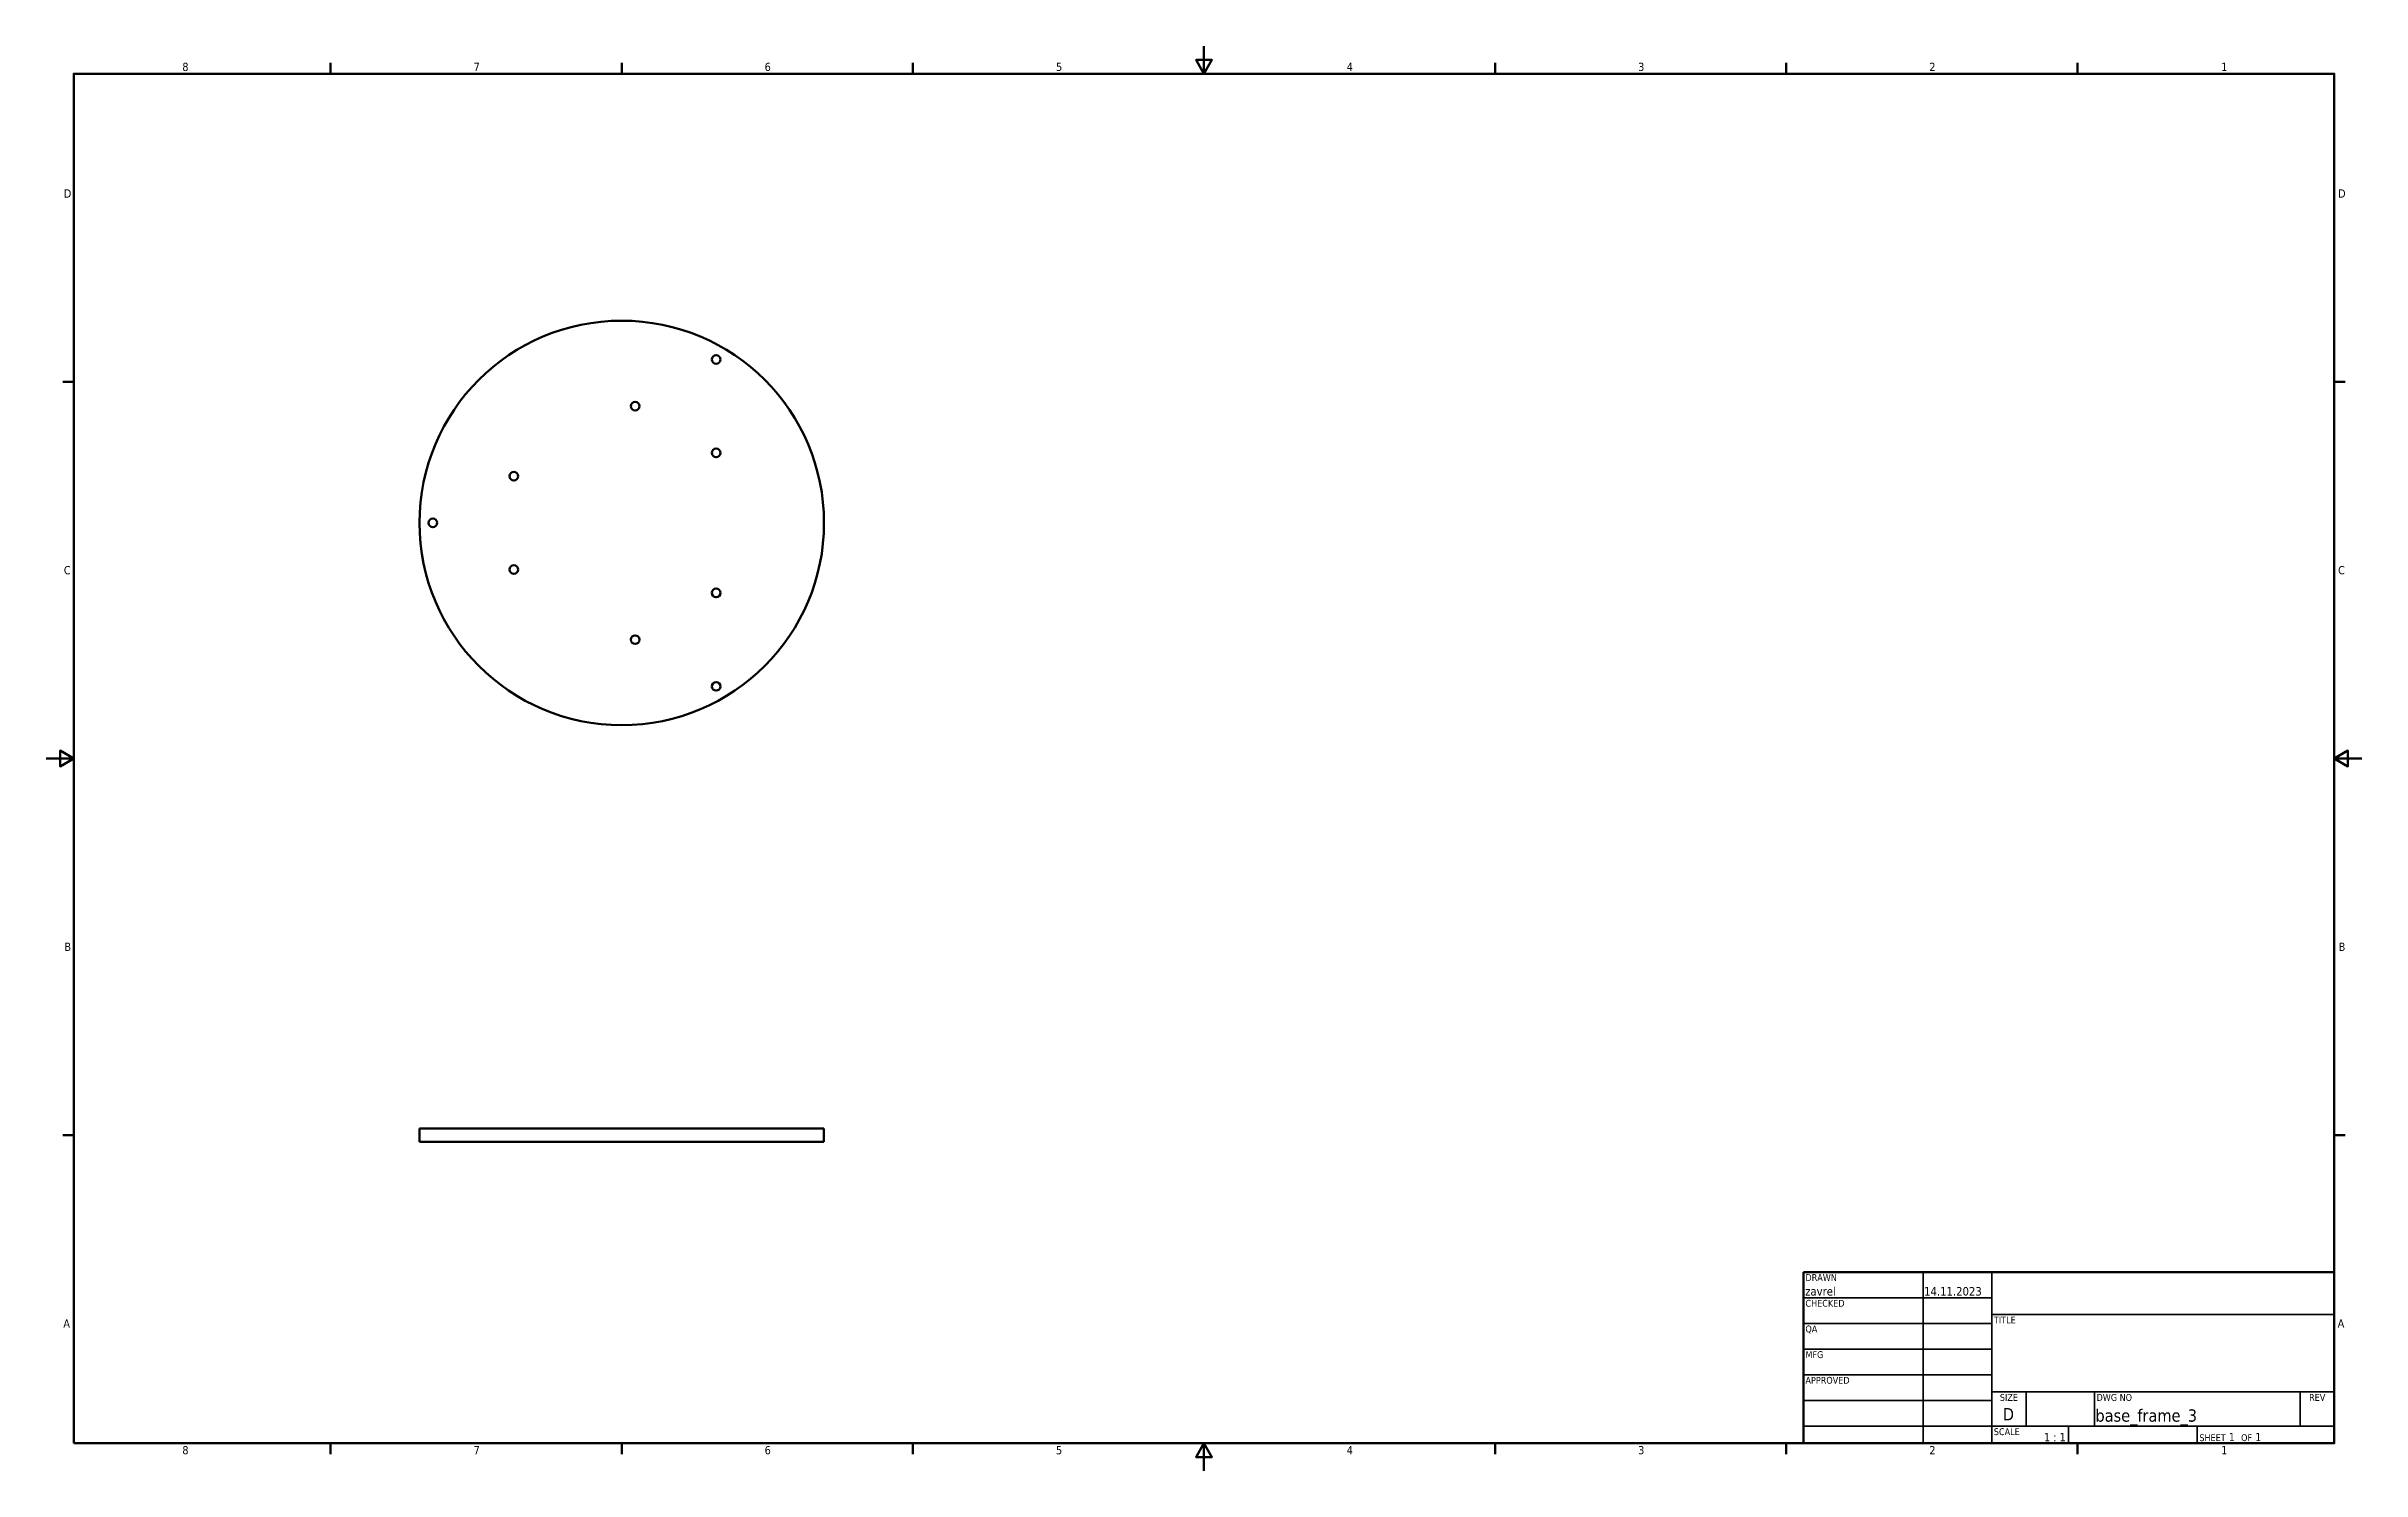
# Model space of a CAD drawing. Header units: millimetres. Extents: x 3 to 861, y 15 to 544.
import ezdxf
from ezdxf.enums import TextEntityAlignment as Align

# ---------------------------------------------------------------- set-up
doc = ezdxf.new("R2010")
doc.units = ezdxf.units.MM
for name, color, linetype, lineweight in [('Border (ANSI)', 7, 'Continuous', 70), ('Title (ANSI)', 7, 'Continuous', 50), ('Visible (ANSI)', 7, 'Continuous', 50)]:
    doc.layers.add(name, color=color, linetype=linetype, lineweight=lineweight)
doc.styles.add('Note Text (ANSI)', font='tahoma.ttf')
doc.styles.add('Text Style30', font='tahoma.ttf')
doc.styles.add('Text Style38', font='tahoma.ttf')
doc.styles.add('Text Style39', font='tahoma.ttf')

# ---------------------------------------------------------------- blocks, each defined once
blk = doc.blocks.new('Borders Default Border')
at = {"layer": 'Border (ANSI)'}
for p, q in [((107.95, 533.4), (107.95, 537.46)), ((215.9, 533.4), (215.9, 537.46)), ((323.85, 533.4), (323.85, 537.46)), ((539.75, 533.4), (539.75, 537.46)), ((647.7, 533.4), (647.7, 537.46)), ((755.65, 533.4), (755.65, 537.46)), ((12.7, 419.1), (8.64, 419.1)), ((850.9, 419.1), (854.96, 419.1)), ((12.7, 139.7), (8.64, 139.7)), ((850.9, 139.7), (854.96, 139.7)), ((107.95, 25.4), (107.95, 21.34)), ((215.9, 25.4), (215.9, 21.34)), ((323.85, 25.4), (323.85, 21.34)), ((539.75, 25.4), (539.75, 21.34)), ((647.7, 25.4), (647.7, 21.34)), ((755.65, 25.4), (755.65, 21.34))]:
    blk.add_line(p, q, dxfattribs=at)
at = {"layer": 'Border (ANSI)', "flags": 128}
for points in [[(431.8, 543.56), (431.8, 533.4), (428.87, 538.48), (434.73, 538.48), (431.8, 533.4)], [(12.7, 25.4), (12.7, 533.4), (850.9, 533.4), (850.9, 25.4), (12.7, 25.4)], [(2.54, 279.4), (12.7, 279.4), (7.62, 282.33), (7.62, 276.47), (12.7, 279.4)], [(861.06, 279.4), (850.9, 279.4), (855.98, 282.33), (855.98, 276.47), (850.9, 279.4)], [(431.8, 15.24), (431.8, 25.4), (428.87, 20.32), (434.73, 20.32), (431.8, 25.4)]]:
    blk.add_lwpolyline(points, dxfattribs=at)
at = {"layer": 'Border (ANSI)', "char_height": 3.05, "attachment_point": 7, "style": 'Note Text (ANSI)'}
for s, insert in [('8', (52.98, 534.35)), ('7', (160.98, 534.42)), ('6', (268.9, 534.35)), ('5', (376.93, 534.35)), ('4', (484.71, 534.42)), ('3', (592.78, 534.35)), ('2', (700.75, 534.42)), ('1', (808.94, 534.42)), ('D', (9.04, 487.43)), ('D', (852.32, 487.43)), ('C', (9.04, 347.67)), ('C', (852.32, 347.67)), ('B', (9.23, 208.03)), ('B', (852.51, 208.03)), ('A', (8.86, 68.33)), ('A', (852.14, 68.33)), ('8', (52.98, 21.27)), ('7', (160.98, 21.34)), ('6', (268.9, 21.27)), ('5', (376.93, 21.27)), ('4', (484.71, 21.34)), ('3', (592.78, 21.27)), ('2', (700.75, 21.34)), ('1', (808.94, 21.34))]:
    blk.add_mtext(s, dxfattribs=dict(at, insert=insert))
blk = doc.blocks.new('Title Blocks ANSI - Large')
at = {"layer": 'Title (ANSI)'}
for p, q in [((127, 189.23), (127, 125.73)), ((323.85, 189.23), (127, 189.23)), ((323.85, 125.73), (323.85, 189.23)), ((127, 125.73), (323.85, 125.73))]:
    blk.add_line(p, q, dxfattribs=at)
at = {"layer": 'Title (ANSI)', "lineweight": 35}
for p, q in [((171.45, 125.73), (171.45, 189.23)), ((196.85, 125.73), (196.85, 189.23)), ((127, 179.7), (196.85, 179.7)), ((196.85, 173.48), (323.85, 173.48)), ((127, 170.18), (196.85, 170.18)), ((127, 160.65), (196.85, 160.65)), ((127, 151.13), (196.85, 151.13)), ((127, 141.6), (196.85, 141.6)), ((323.85, 144.78), (196.85, 144.78)), ((209.55, 132.08), (209.55, 144.78)), ((234.95, 132.08), (234.95, 144.78)), ((311.15, 132.08), (311.15, 144.78)), ((196.85, 132.08), (127, 132.08)), ((323.85, 132.08), (196.85, 132.08)), ((225.3, 132.08), (225.3, 125.73)), ((273.05, 132.08), (273.05, 125.73))]:
    blk.add_line(p, q, dxfattribs=at)
at = {"layer": 'Title (ANSI)', "style": 'Text Style38'}
for s, p in [('DRAWN', (127.76, 188.47)), ('CHECKED', (127.76, 178.94)), ('TITLE', (197.61, 172.72)), ('QA', (127.76, 169.42)), ('MFG', (127.76, 159.89)), ('APPROVED', (127.76, 150.37)), ('DWG NO', (235.71, 144.02)), ('SCALE', (197.61, 131.32))]:
    blk.add_text(s, height=2.54, dxfattribs=at).set_placement(p, align=Align.TOP_LEFT)
for s, p in [('SIZE', (203.2, 144.02)), ('REV', (317.5, 144.02))]:
    blk.add_text(s, height=2.54, dxfattribs=at).set_placement(p, align=Align.TOP_CENTER)
at = {"layer": 'Title (ANSI)', "insert": (273.81, 126.49), "char_height": 3.048, "attachment_point": 7, "style": 'Note Text (ANSI)'}
blk.add_mtext('\\fTahoma|b0|i0;{\\H2.5400;SHEET}\\fTahoma|b0|i0;{\\H3.0480; 1  }\\fTahoma|b0|i0;{\\H2.5400;OF}\\fTahoma|b0|i0;{\\H3.0480; 1 }', dxfattribs=at)
at = {"layer": 'Title (ANSI)'}
for tag, p, height, style in [('AUTHOR_001', (127.66, 180.53), 3.17, 'Text Style39'), ('CREATION_DATE_001', (171.73, 180.53), 3.17, 'Text Style39'), ('Sheet_Size_001', (200.93, 134.24), 4.57, 'Text Style30'), ('PART_NUMBER_001', (235.29, 133.76), 4.57, 'Text Style30'), ('Initial_View_Scale_001', (216.2, 126.49), 3.05, 'Note Text (ANSI)')]:
    blk.add_attdef(tag, p, '', height=height, dxfattribs=dict(at, style=style))
at = {"layer": 'Title (ANSI)', "style": 'Text Style39'}
for tag, p in [('COMPANY', (260.35, 181.36)), ('REVISION_NUMBER', (317.5, 136.52))]:
    blk.add_attdef(tag, text='', height=3.17, dxfattribs=at).set_placement(p, align=Align.MIDDLE_CENTER)
for tag, p in [('CHECKED_BY', (127.76, 170.94)), ('CHECKED_DATE', (172.21, 170.94)), ('MFG_APPROVED_BY', (127.76, 151.89)), ('MFG_APPROVED_DATE', (172.21, 151.89)), ('ENG_APPROVED_BY', (127.76, 142.37)), ('ENG_APPROVAL_DATE', (172.21, 142.37))]:
    blk.add_attdef(tag, text='', height=3.17, dxfattribs=at).set_placement(p, align=Align.BOTTOM_LEFT)
at = {"layer": 'Title (ANSI)', "style": 'Text Style30'}
blk.add_attdef('TITLE', text='', height=4.57, dxfattribs=at).set_placement((197.61, 158.06), align=Align.MIDDLE_LEFT)

msp = doc.modelspace()

# ---------------------------------------------------------------- linework, layer by layer
at = {"layer": 'Visible (ANSI)'}
for p, q in [((290.9, 142.2), (140.9, 142.2)), ((140.9, 137.2), (140.9, 142.2)), ((290.9, 137.2), (290.9, 142.2)), ((290.9, 137.2), (140.9, 137.2))]:
    msp.add_line(p, q, dxfattribs=at)
for centre, radius in [((215.9, 366.78), 75), ((250.9, 427.4), 1.6), ((220.9, 410.08), 1.6), ((250.9, 392.76), 1.6), ((175.9, 384.1), 1.6), ((145.9, 366.78), 1.6), ((175.9, 349.46), 1.6), ((250.9, 340.8), 1.6), ((220.9, 323.48), 1.6), ((250.9, 306.16), 1.6)]:
    msp.add_circle(centre, radius, dxfattribs=at)

# ---------------------------------------------------------------- block references
msp.add_blockref('Borders Default Border', (0, 0))
msp.add_blockref('Title Blocks ANSI - Large', (527.05, -100.33)).add_auto_attribs({'AUTHOR_001': 'zavrel', 'CREATION_DATE_001': '14.11.2023', 'PART_NUMBER_001': 'base_frame_3', 'Sheet_Size_001': 'D', 'Initial_View_Scale_001': '1 : 1'})

doc.saveas('drawing.dxf')
